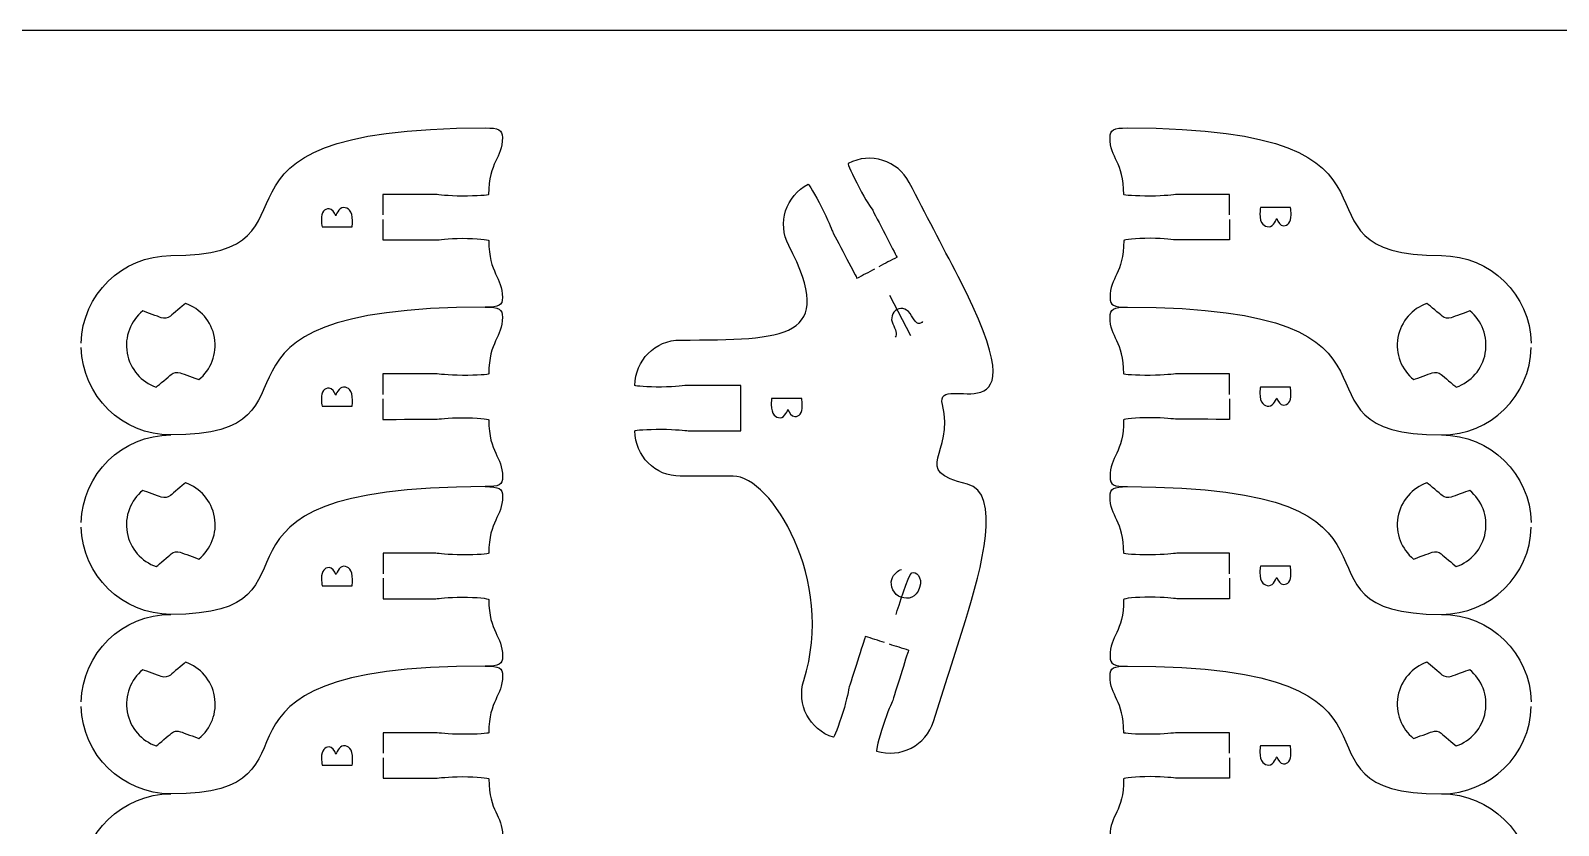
# Model space of a CAD drawing. Extents: x 0 to 300, y 0 to 300.
# Drawn here: x 98.7 to 199.8, y 247.5 to 300.1 of the extents above; entities that cross this region are included whole.
import ezdxf

# ---------------------------------------------------------------- set-up
doc = ezdxf.new("R2010")
doc.units = 0
doc.header["$MEASUREMENT"] = 0
doc.layers.add('DEFAULT', color=7, linetype='CONTINUOUS')

msp = doc.modelspace()

# ---------------------------------------------------------------- linework, layer by layer
at = {"layer": 'DEFAULT', "color": 1}
msp.add_lwpolyline([(294.85, 300.1), (5.15, 300.1)], dxfattribs=at)
at = {"layer": 'DEFAULT', "color": 250}
msp.add_lwpolyline([(155.51, 282.59), (156.9, 279.93)], dxfattribs=at)
at = {"layer": 'DEFAULT', "color": 1}
for points, knots in [([(102.03, 279.43), (102.1, 282.63), (104.74, 285.21), (107.96, 285.21), (119.38, 285.22), (107.48, 293.66), (128.75, 293.66), (129.67, 293.66), (129.9, 293.54), (129.9, 293.02), (129.9, 291.63), (128.99, 291.46), (128.99, 289.25), (128.99, 289.2), (128.21, 289.15), (127.25, 289.15), (126.27, 289.15), (125.67, 289.25), (125.49, 289.25), (124.33, 289.25), (123.16, 289.25), (121.99, 289.25), (121.99, 288.8), (121.99, 288.35), (121.99, 287.9)], [0, 0, 0, 0, 1, 1, 1, 2, 2, 2, 3, 3, 3, 4, 4, 4, 5, 5, 5, 6, 6, 6, 15.93, 15.93, 15.93, 19.76, 19.76, 19.76, 19.76]), ([(178.01, 287.9), (178.01, 288.35), (178.01, 288.8), (178.01, 289.25), (176.84, 289.25), (175.68, 289.25), (174.51, 289.25), (174.33, 289.25), (173.73, 289.15), (172.76, 289.15), (171.79, 289.15), (171.01, 289.2), (171.01, 289.25), (171.01, 291.46), (170.1, 291.63), (170.1, 293.02), (170.1, 293.54), (170.33, 293.66), (171.25, 293.66), (192.52, 293.66), (180.62, 285.22), (192.04, 285.21), (195.26, 285.21), (197.89, 282.63), (197.97, 279.43)], [0, 0, 0, 0, 3.83, 3.83, 3.83, 13.75, 13.75, 13.75, 14.75, 14.75, 14.75, 15.75, 15.75, 15.75, 16.75, 16.75, 16.75, 17.75, 17.75, 17.75, 18.75, 18.75, 18.75, 19.75, 19.75, 19.75, 19.75]), ([(155.48, 259.53), (155.91, 259.39), (156.34, 259.26), (156.77, 259.12), (156.77, 259.12), (155.98, 256.62), (155.72, 255.78), (155.66, 255.62), (155.38, 255.07), (155.09, 254.14), (154.8, 253.22), (154.6, 252.46), (154.66, 252.44), (156.24, 251.94), (157.93, 252.82), (158.42, 254.4), (159.13, 256.62), (159.83, 258.85), (160.53, 261.07), (161.62, 264.53), (162.92, 269.57), (160.67, 270.1), (156.78, 271.02), (159.88, 272.03), (159.01, 275.36), (158.38, 277.83), (166.07, 272.27), (160.05, 283.83), (158.98, 285.9), (157.9, 287.97), (156.82, 290.04), (156.06, 291.51), (154.25, 292.08), (152.78, 291.31), (152.73, 291.29), (153.05, 290.57), (153.5, 289.72), (153.94, 288.86), (154.31, 288.36), (154.4, 288.21), (154.8, 287.43), (156.01, 285.1), (156.01, 285.1), (155.61, 284.9), (155.21, 284.69), (154.81, 284.48)], [0, 0, 0, 0, 3.835464, 3.835464, 3.835464, 4.835464, 4.835464, 4.835464, 5.835464, 5.835464, 5.835464, 6.835464, 6.835464, 6.835464, 7.835464, 7.835464, 7.835464, 27.681176, 27.681176, 27.681176, 28.681176, 28.681176, 28.681176, 29.681176, 29.681176, 29.681176, 30.681176, 30.681176, 30.681176, 50.51945, 50.51945, 50.51945, 51.51945, 51.51945, 51.51945, 52.51945, 52.51945, 52.51945, 53.51945, 53.51945, 53.51945, 54.51945, 54.51945, 54.51945, 58.348962, 58.348962, 58.348962, 58.348962]), ([(155.19, 259.62), (154.76, 259.75), (154.33, 259.89), (153.91, 260.02), (153.91, 260.02), (153.12, 257.52), (152.85, 256.69), (152.8, 256.52), (152.72, 255.91), (152.42, 254.99), (152.13, 254.07), (151.85, 253.33), (151.8, 253.35), (150.22, 253.85), (149.34, 255.53), (149.84, 257.11), (151.95, 263.79), (147.66, 270.62), (145.17, 270.63), (144.01, 270.62), (142.84, 270.62), (141.67, 270.62), (140.01, 270.62), (138.67, 271.96), (138.67, 273.62), (138.67, 273.68), (139.46, 273.73), (140.42, 273.73), (141.39, 273.73), (142, 273.63), (142.18, 273.63), (143.05, 273.63), (145.67, 273.63), (145.67, 273.63), (145.67, 274.63), (145.67, 275.63), (145.67, 276.63), (145.67, 276.63), (143.05, 276.63), (142.17, 276.63), (142, 276.63), (141.39, 276.52), (140.42, 276.52), (139.48, 276.52), (138.71, 276.57), (138.67, 276.63), (138.67, 278.28), (140.01, 279.62), (141.67, 279.63), (148.67, 279.63), (152.07, 279.68), (148.84, 285.89), (148.07, 287.36), (148.65, 289.17), (150.12, 289.93), (150.17, 289.96), (150.57, 289.28), (151.02, 288.42), (151.46, 287.57), (151.65, 286.98), (151.73, 286.82), (152.14, 286.05), (153.35, 283.72), (153.35, 283.72), (153.75, 283.93), (154.15, 284.13), (154.55, 284.34)], [0, 0, 0, 0, 3.826526, 3.826526, 3.826526, 4.826526, 4.826526, 4.826526, 5.826526, 5.826526, 5.826526, 6.826526, 6.826526, 6.826526, 7.826526, 7.826526, 7.826526, 8.826526, 8.826526, 8.826526, 18.749532, 18.749532, 18.749532, 19.749532, 19.749532, 19.749532, 20.749532, 20.749532, 20.749532, 21.749532, 21.749532, 21.749532, 22.749532, 22.749532, 22.749532, 31.256532, 31.256532, 31.256532, 32.256532, 32.256532, 32.256532, 33.256532, 33.256532, 33.256532, 34.26673, 34.26673, 34.26673, 35.26673, 35.26673, 35.26673, 36.26673, 36.26673, 36.26673, 37.26673, 37.26673, 37.26673, 38.26673, 38.26673, 38.26673, 39.26673, 39.26673, 39.26673, 40.26673, 40.26673, 40.26673, 44.105577, 44.105577, 44.105577, 44.105577]), ([(121.99, 287.6), (121.99, 287.15), (121.99, 286.7), (121.99, 286.25), (121.99, 286.25), (124.61, 286.25), (125.49, 286.25), (125.67, 286.25), (126.28, 286.35), (127.25, 286.36), (128.21, 286.35), (128.98, 286.27), (129, 286.21), (129, 284), (129.9, 283.83), (129.9, 282.44), (129.9, 281.92), (129.68, 281.8), (128.76, 281.8), (107.48, 281.8), (119.39, 273.35), (107.96, 273.35), (104.74, 273.34), (102.11, 275.93), (102.03, 279.13)], [0, 0, 0, 0, 3.83, 3.83, 3.83, 4.83, 4.83, 4.83, 5.83, 5.83, 5.83, 6.83, 6.83, 6.83, 7.83, 7.83, 7.83, 8.83, 8.83, 8.83, 9.83, 9.83, 9.83, 10.83, 10.83, 10.83, 10.83]), ([(178.01, 287.6), (178.01, 287.15), (178.01, 286.7), (178.01, 286.25), (178.01, 286.25), (175.38, 286.25), (174.51, 286.25), (174.33, 286.25), (173.72, 286.35), (172.76, 286.36), (171.8, 286.35), (171.02, 286.27), (171.01, 286.21), (171.01, 284), (170.1, 283.83), (170.1, 282.44), (170.1, 281.92), (170.32, 281.8), (171.25, 281.8), (192.52, 281.8), (180.62, 273.35), (192.04, 273.35), (195.26, 273.34), (197.89, 275.93), (197.97, 279.13)], [0, 0, 0, 0, 3.83, 3.83, 3.83, 4.83, 4.83, 4.83, 5.83, 5.83, 5.83, 6.83, 6.83, 6.83, 7.83, 7.83, 7.83, 8.83, 8.83, 8.83, 9.83, 9.83, 9.83, 10.83, 10.83, 10.83, 10.83]), ([(109.81, 277.01), (109.54, 277.11), (108.83, 277.37), (108.59, 277.46), (108.39, 277.53), (108.16, 277.49), (107.99, 277.35), (107.8, 277.18), (107.21, 276.7), (106.99, 276.51), (106.02, 276.85), (105.26, 277.69), (105.07, 278.77), (104.88, 279.85), (105.31, 280.9), (106.1, 281.55), (106.37, 281.45), (107.09, 281.2), (107.33, 281.1), (107.53, 281.03), (107.76, 281.07), (107.93, 281.21), (108.12, 281.38), (108.7, 281.86), (108.93, 282.05), (109.9, 281.71), (110.66, 280.87), (110.85, 279.79), (111.04, 278.71), (110.61, 277.66), (109.81, 277.01)], [1, 1, 1, 1, 2, 2, 2, 3, 3, 3, 4, 4, 4, 5, 5, 5, 6, 6, 6, 7, 7, 7, 8, 8, 8, 9, 9, 9, 10, 10, 10, 11, 11, 11, 11]), ([(189.15, 279.79), (189.34, 280.87), (190.1, 281.71), (191.07, 282.05), (191.3, 281.86), (191.88, 281.38), (192.07, 281.21), (192.24, 281.07), (192.47, 281.03), (192.67, 281.1), (192.91, 281.2), (193.63, 281.45), (193.91, 281.55), (194.7, 280.9), (195.12, 279.85), (194.93, 278.77), (194.74, 277.69), (193.98, 276.85), (193.01, 276.51), (192.79, 276.7), (192.21, 277.18), (192.01, 277.35), (191.85, 277.49), (191.62, 277.53), (191.41, 277.46), (191.17, 277.37), (190.47, 277.11), (190.19, 277.01), (189.39, 277.66), (188.96, 278.71), (189.15, 279.79)], [1, 1, 1, 1, 2, 2, 2, 3, 3, 3, 4, 4, 4, 5, 5, 5, 6, 6, 6, 7, 7, 7, 8, 8, 8, 9, 9, 9, 10, 10, 10, 11, 11, 11, 11]), ([(128.76, 281.8), (129.68, 281.8), (129.9, 281.67), (129.9, 281.15), (129.9, 279.76), (129, 279.6), (129, 277.39), (129, 277.33), (128.22, 277.29), (127.25, 277.29), (126.28, 277.29), (125.67, 277.39), (125.5, 277.39), (124.33, 277.39), (123.16, 277.39), (121.99, 277.39), (121.99, 276.94), (121.99, 276.48), (121.99, 276.03)], [0, 0, 0, 0, 1, 1, 1, 2, 2, 2, 3, 3, 3, 4, 4, 4, 13.93, 13.93, 13.93, 17.76, 17.76, 17.76, 17.76]), ([(178, 276.03), (178, 276.48), (178, 276.94), (178, 277.39), (176.84, 277.39), (175.67, 277.39), (174.51, 277.39), (174.33, 277.39), (173.73, 277.29), (172.75, 277.29), (171.79, 277.29), (171.01, 277.33), (171.01, 277.39), (171.01, 279.6), (170.1, 279.76), (170.1, 281.15), (170.1, 281.67), (170.32, 281.8), (171.25, 281.8)], [0, 0, 0, 0, 3.83, 3.83, 3.83, 13.75, 13.75, 13.75, 14.75, 14.75, 14.75, 15.75, 15.75, 15.75, 16.75, 16.75, 16.75, 17.75, 17.75, 17.75, 17.75]), ([(121.99, 275.73), (121.99, 275.28), (121.99, 274.83), (121.99, 274.38), (121.99, 274.38), (124.62, 274.39), (125.5, 274.39), (125.67, 274.39), (126.28, 274.49), (127.25, 274.49), (128.21, 274.49), (128.99, 274.4), (129, 274.34), (129, 272.13), (129.91, 271.97), (129.91, 270.57), (129.91, 270.05), (129.68, 269.93), (128.76, 269.93), (107.49, 269.93), (119.39, 261.48), (107.96, 261.48), (104.74, 261.48), (102.11, 264.06), (102.03, 267.26)], [0, 0, 0, 0, 3.83, 3.83, 3.83, 4.83, 4.83, 4.83, 5.83, 5.83, 5.83, 6.83, 6.83, 6.83, 7.83, 7.83, 7.83, 8.83, 8.83, 8.83, 9.83, 9.83, 9.83, 10.83, 10.83, 10.83, 10.83]), ([(178, 275.73), (178, 275.28), (178, 274.83), (178, 274.38), (178, 274.38), (175.38, 274.39), (174.51, 274.39), (174.33, 274.39), (173.72, 274.49), (172.75, 274.49), (171.79, 274.49), (171.01, 274.4), (171, 274.34), (171, 272.13), (170.1, 271.97), (170.1, 270.57), (170.1, 270.05), (170.32, 269.93), (171.24, 269.93), (192.51, 269.93), (180.61, 261.48), (192.03, 261.48), (195.26, 261.48), (197.89, 264.06), (197.97, 267.26)], [0, 0, 0, 0, 3.83, 3.83, 3.83, 4.83, 4.83, 4.83, 5.83, 5.83, 5.83, 6.83, 6.83, 6.83, 7.83, 7.83, 7.83, 8.83, 8.83, 8.83, 9.83, 9.83, 9.83, 10.83, 10.83, 10.83, 10.83]), ([(109.82, 265.14), (109.54, 265.24), (108.83, 265.5), (108.59, 265.59), (108.39, 265.66), (108.16, 265.62), (107.99, 265.48), (107.8, 265.32), (107.22, 264.83), (107, 264.64), (106.03, 264.98), (105.26, 265.82), (105.07, 266.9), (104.88, 267.98), (105.31, 269.04), (106.1, 269.68), (106.37, 269.59), (107.09, 269.33), (107.33, 269.24), (107.54, 269.17), (107.76, 269.2), (107.93, 269.34), (108.12, 269.51), (108.71, 269.99), (108.93, 270.19), (109.9, 269.84), (110.66, 269), (110.85, 267.92), (111.05, 266.84), (110.61, 265.79), (109.82, 265.14)], [1, 1, 1, 1, 2, 2, 2, 3, 3, 3, 4, 4, 4, 5, 5, 5, 6, 6, 6, 7, 7, 7, 8, 8, 8, 9, 9, 9, 10, 10, 10, 11, 11, 11, 11]), ([(128.76, 269.93), (129.68, 269.93), (129.91, 269.8), (129.91, 269.29), (129.91, 267.89), (129, 267.73), (129, 265.52), (129, 265.47), (128.22, 265.42), (127.25, 265.42), (126.28, 265.42), (125.68, 265.52), (125.5, 265.52), (124.33, 265.52), (123.16, 265.52), (122, 265.52), (122, 265.07), (122, 264.62), (122, 264.17)], [0, 0, 0, 0, 1, 1, 1, 2, 2, 2, 3, 3, 3, 4, 4, 4, 13.93, 13.93, 13.93, 17.76, 17.76, 17.76, 17.76]), ([(178, 264.17), (178, 264.62), (178, 265.07), (178, 265.52), (176.84, 265.52), (175.67, 265.52), (174.51, 265.52), (174.33, 265.52), (173.73, 265.42), (172.75, 265.42), (171.79, 265.42), (171.01, 265.47), (171.01, 265.52), (171.01, 267.73), (170.1, 267.89), (170.1, 269.29), (170.1, 269.8), (170.32, 269.93), (171.25, 269.93)], [0, 0, 0, 0, 3.83, 3.83, 3.83, 13.75, 13.75, 13.75, 14.75, 14.75, 14.75, 15.75, 15.75, 15.75, 16.75, 16.75, 16.75, 17.75, 17.75, 17.75, 17.75]), ([(189.15, 267.92), (189.34, 269), (190.1, 269.84), (191.07, 270.19), (191.3, 269.99), (191.88, 269.51), (192.07, 269.34), (192.24, 269.2), (192.47, 269.17), (192.67, 269.24), (192.91, 269.33), (193.63, 269.59), (193.9, 269.68), (194.69, 269.04), (195.12, 267.98), (194.93, 266.9), (194.74, 265.82), (193.98, 264.98), (193.01, 264.64), (192.78, 264.83), (192.2, 265.32), (192.01, 265.48), (191.84, 265.62), (191.61, 265.66), (191.41, 265.59), (191.17, 265.5), (190.46, 265.24), (190.18, 265.14), (189.39, 265.79), (188.96, 266.84), (189.15, 267.92)], [1, 1, 1, 1, 2, 2, 2, 3, 3, 3, 4, 4, 4, 5, 5, 5, 6, 6, 6, 7, 7, 7, 8, 8, 8, 9, 9, 9, 10, 10, 10, 11, 11, 11, 11]), ([(122, 263.87), (122, 263.42), (122, 262.97), (122, 262.52), (122, 262.52), (124.62, 262.52), (125.5, 262.52), (125.68, 262.52), (126.28, 262.62), (127.25, 262.62), (128.21, 262.62), (128.99, 262.53), (129, 262.47), (129, 260.26), (129.91, 260.1), (129.91, 258.71), (129.91, 258.18), (129.68, 258.06), (128.76, 258.06), (107.49, 258.06), (119.39, 249.61), (107.97, 249.61), (104.75, 249.61), (102.11, 252.19), (102.03, 255.39)], [0, 0, 0, 0, 3.83, 3.83, 3.83, 4.83, 4.83, 4.83, 5.83, 5.83, 5.83, 6.83, 6.83, 6.83, 7.83, 7.83, 7.83, 8.83, 8.83, 8.83, 9.83, 9.83, 9.83, 10.83, 10.83, 10.83, 10.83]), ([(178, 263.87), (178, 263.42), (178, 262.97), (178, 262.52), (178, 262.52), (175.38, 262.52), (174.51, 262.52), (174.33, 262.52), (173.72, 262.62), (172.75, 262.62), (171.79, 262.62), (171.01, 262.53), (171, 262.47), (171, 260.26), (170.1, 260.1), (170.1, 258.71), (170.1, 258.18), (170.32, 258.06), (171.24, 258.06), (192.51, 258.06), (180.61, 249.61), (192.03, 249.61), (195.26, 249.61), (197.89, 252.19), (197.97, 255.39)], [0, 0, 0, 0, 3.83, 3.83, 3.83, 4.83, 4.83, 4.83, 5.83, 5.83, 5.83, 6.83, 6.83, 6.83, 7.83, 7.83, 7.83, 8.83, 8.83, 8.83, 9.83, 9.83, 9.83, 10.83, 10.83, 10.83, 10.83]), ([(109.82, 253.27), (109.54, 253.38), (108.84, 253.63), (108.6, 253.72), (108.39, 253.8), (108.16, 253.75), (108, 253.62), (107.8, 253.45), (107.22, 252.96), (107, 252.78), (106.03, 253.11), (105.27, 253.95), (105.08, 255.04), (104.89, 256.12), (105.31, 257.17), (106.1, 257.82), (106.37, 257.72), (107.09, 257.46), (107.33, 257.37), (107.54, 257.3), (107.77, 257.34), (107.93, 257.47), (108.13, 257.64), (108.71, 258.13), (108.94, 258.32), (109.91, 257.98), (110.66, 257.14), (110.85, 256.06), (111.05, 254.97), (110.62, 253.92), (109.82, 253.27)], [1, 1, 1, 1, 2, 2, 2, 3, 3, 3, 4, 4, 4, 5, 5, 5, 6, 6, 6, 7, 7, 7, 8, 8, 8, 9, 9, 9, 10, 10, 10, 11, 11, 11, 11]), ([(128.76, 258.06), (129.68, 258.06), (129.91, 257.94), (129.91, 257.42), (129.91, 256.02), (129, 255.86), (129, 253.65), (129, 253.6), (128.22, 253.55), (127.26, 253.55), (126.28, 253.55), (125.68, 253.65), (125.5, 253.65), (124.34, 253.65), (123.17, 253.65), (122, 253.65), (122, 253.2), (122, 252.75), (122, 252.3)], [0, 0, 0, 0, 1, 1, 1, 2, 2, 2, 3, 3, 3, 4, 4, 4, 13.93, 13.93, 13.93, 17.76, 17.76, 17.76, 17.76]), ([(178, 252.3), (178, 252.75), (178, 253.2), (178, 253.65), (176.84, 253.65), (175.67, 253.65), (174.51, 253.65), (174.33, 253.65), (173.73, 253.55), (172.75, 253.55), (171.79, 253.55), (171.01, 253.6), (171.01, 253.65), (171.01, 255.86), (170.1, 256.02), (170.1, 257.42), (170.1, 257.94), (170.32, 258.06), (171.25, 258.06)], [0, 0, 0, 0, 3.83, 3.83, 3.83, 13.75, 13.75, 13.75, 14.75, 14.75, 14.75, 15.75, 15.75, 15.75, 16.75, 16.75, 16.75, 17.75, 17.75, 17.75, 17.75]), ([(189.15, 256.06), (189.34, 257.14), (190.1, 257.98), (191.07, 258.32), (191.3, 258.13), (191.88, 257.64), (192.07, 257.47), (192.24, 257.34), (192.47, 257.3), (192.67, 257.37), (192.91, 257.46), (193.63, 257.72), (193.9, 257.82), (194.69, 257.17), (195.12, 256.12), (194.93, 255.04), (194.74, 253.95), (193.98, 253.11), (193.01, 252.78), (192.78, 252.96), (192.2, 253.45), (192.01, 253.62), (191.84, 253.75), (191.61, 253.8), (191.41, 253.72), (191.17, 253.63), (190.46, 253.38), (190.18, 253.27), (189.39, 253.92), (188.96, 254.97), (189.15, 256.06)], [1, 1, 1, 1, 2, 2, 2, 3, 3, 3, 4, 4, 4, 5, 5, 5, 6, 6, 6, 7, 7, 7, 8, 8, 8, 9, 9, 9, 10, 10, 10, 11, 11, 11, 11]), ([(122, 252), (122, 251.55), (122, 251.1), (122, 250.65), (122, 250.65), (124.63, 250.65), (125.5, 250.65), (125.68, 250.65), (126.29, 250.75), (127.26, 250.75), (128.22, 250.75), (128.99, 250.66), (129.01, 250.6), (129.01, 248.39), (129.91, 248.23), (129.91, 246.84), (129.91, 246.32), (129.69, 246.19), (128.77, 246.19), (107.49, 246.19), (119.4, 237.75), (107.97, 237.74), (104.75, 237.74), (102.12, 240.32), (102.04, 243.53)], [0, 0, 0, 0, 3.83, 3.83, 3.83, 4.83, 4.83, 4.83, 5.83, 5.83, 5.83, 6.83, 6.83, 6.83, 7.83, 7.83, 7.83, 8.83, 8.83, 8.83, 9.83, 9.83, 9.83, 10.83, 10.83, 10.83, 10.83]), ([(178, 252), (178, 251.55), (178, 251.1), (178, 250.65), (178, 250.65), (175.38, 250.65), (174.51, 250.65), (174.33, 250.65), (173.72, 250.75), (172.75, 250.75), (171.79, 250.75), (171.01, 250.66), (171, 250.6), (171, 248.39), (170.1, 248.23), (170.1, 246.84), (170.1, 246.32), (170.32, 246.19), (171.24, 246.19), (192.51, 246.19), (180.61, 237.75), (192.03, 237.74), (195.26, 237.74), (197.89, 240.32), (197.97, 243.53)], [0, 0, 0, 0, 3.83, 3.83, 3.83, 4.83, 4.83, 4.83, 5.83, 5.83, 5.83, 6.83, 6.83, 6.83, 7.83, 7.83, 7.83, 8.83, 8.83, 8.83, 9.83, 9.83, 9.83, 10.83, 10.83, 10.83, 10.83])]:
    msp.add_open_spline(points, degree=3, knots=knots, dxfattribs=at)
at = {"layer": 'DEFAULT', "color": 250}
for points, knots in [([(117.97, 287.12), (117.94, 287.23), (117.92, 287.41), (117.92, 287.59), (117.92, 287.85), (117.97, 288.02), (118.07, 288.15), (118.15, 288.25), (118.27, 288.31), (118.43, 288.31), (118.62, 288.31), (118.79, 288.06), (118.87, 287.85), (118.87, 287.85), (119.08, 288.39), (119.38, 288.39), (119.56, 288.39), (119.69, 288.32), (119.79, 288.22), (119.92, 288.08), (119.98, 287.85), (119.98, 287.52), (119.98, 287.34), (119.97, 287.2), (119.95, 287.12), (119.29, 287.12), (118.63, 287.12), (117.97, 287.12)], [5.635, 5.635, 5.635, 5.635, 6.635, 6.635, 6.635, 7.635, 7.635, 7.635, 8.635, 8.635, 8.635, 9.635, 9.635, 9.635, 10.635, 10.635, 10.635, 11.635, 11.635, 11.635, 12.635, 12.635, 12.635, 13.635, 13.635, 13.635, 19.27, 19.27, 19.27, 19.27]), ([(182.04, 288.39), (182.06, 288.28), (182.08, 288.1), (182.08, 287.91), (182.08, 287.65), (182.03, 287.48), (181.93, 287.36), (181.85, 287.25), (181.73, 287.19), (181.57, 287.19), (181.38, 287.19), (181.21, 287.45), (181.13, 287.66), (181.13, 287.66), (180.92, 287.12), (180.62, 287.12), (180.44, 287.12), (180.31, 287.19), (180.21, 287.29), (180.08, 287.43), (180.02, 287.66), (180.02, 287.99), (180.02, 288.17), (180.04, 288.3), (180.05, 288.39), (180.71, 288.39), (181.37, 288.39), (182.04, 288.39)], [5.635, 5.635, 5.635, 5.635, 6.635, 6.635, 6.635, 7.635, 7.635, 7.635, 8.635, 8.635, 8.635, 9.635, 9.635, 9.635, 10.635, 10.635, 10.635, 11.635, 11.635, 11.635, 12.635, 12.635, 12.635, 13.635, 13.635, 13.635, 19.27, 19.27, 19.27, 19.27]), ([(157.7, 280.86), (157.55, 280.68), (157.32, 280.56), (156.96, 281.24), (156.74, 281.68), (156.32, 281.81), (156.01, 281.65), (155.69, 281.48), (155.55, 281.04), (155.73, 280.7), (155.9, 280.36), (156.06, 279.98), (155.89, 279.81)], [0, 0, 0, 0, 1, 1, 1, 2, 2, 2, 3, 3, 3, 4, 4, 4, 4]), ([(117.97, 275.25), (117.94, 275.36), (117.93, 275.54), (117.93, 275.73), (117.93, 275.99), (117.97, 276.15), (118.07, 276.28), (118.15, 276.38), (118.27, 276.45), (118.43, 276.45), (118.63, 276.45), (118.8, 276.19), (118.87, 275.98), (118.87, 275.98), (119.09, 276.52), (119.39, 276.52), (119.56, 276.52), (119.69, 276.45), (119.79, 276.35), (119.92, 276.21), (119.98, 275.98), (119.98, 275.65), (119.98, 275.47), (119.97, 275.34), (119.96, 275.25), (119.29, 275.25), (118.63, 275.25), (117.97, 275.25)], [5.635, 5.635, 5.635, 5.635, 6.635, 6.635, 6.635, 7.635, 7.635, 7.635, 8.635, 8.635, 8.635, 9.635, 9.635, 9.635, 10.635, 10.635, 10.635, 11.635, 11.635, 11.635, 12.635, 12.635, 12.635, 13.635, 13.635, 13.635, 19.27, 19.27, 19.27, 19.27]), ([(182.03, 276.52), (182.06, 276.41), (182.07, 276.23), (182.07, 276.05), (182.07, 275.79), (182.03, 275.62), (181.93, 275.49), (181.85, 275.39), (181.73, 275.32), (181.57, 275.32), (181.38, 275.32), (181.21, 275.58), (181.13, 275.79), (181.13, 275.79), (180.91, 275.25), (180.61, 275.25), (180.44, 275.25), (180.31, 275.32), (180.21, 275.42), (180.08, 275.56), (180.02, 275.79), (180.02, 276.12), (180.02, 276.3), (180.03, 276.44), (180.05, 276.52), (180.71, 276.52), (181.37, 276.52), (182.03, 276.52)], [5.635, 5.635, 5.635, 5.635, 6.635, 6.635, 6.635, 7.635, 7.635, 7.635, 8.635, 8.635, 8.635, 9.635, 9.635, 9.635, 10.635, 10.635, 10.635, 11.635, 11.635, 11.635, 12.635, 12.635, 12.635, 13.635, 13.635, 13.635, 19.27, 19.27, 19.27, 19.27]), ([(149.7, 275.76), (149.72, 275.65), (149.74, 275.47), (149.74, 275.29), (149.74, 275.03), (149.7, 274.86), (149.59, 274.73), (149.52, 274.63), (149.4, 274.57), (149.24, 274.57), (149.04, 274.57), (148.87, 274.82), (148.79, 275.04), (148.79, 275.04), (148.58, 274.49), (148.28, 274.49), (148.11, 274.49), (147.97, 274.56), (147.88, 274.66), (147.75, 274.8), (147.69, 275.03), (147.69, 275.36), (147.69, 275.54), (147.7, 275.68), (147.71, 275.76), (148.37, 275.76), (149.04, 275.76), (149.7, 275.76)], [5.635, 5.635, 5.635, 5.635, 6.635, 6.635, 6.635, 7.635, 7.635, 7.635, 8.635, 8.635, 8.635, 9.635, 9.635, 9.635, 10.635, 10.635, 10.635, 11.635, 11.635, 11.635, 12.635, 12.635, 12.635, 13.635, 13.635, 13.635, 19.27, 19.27, 19.27, 19.27]), ([(117.97, 263.38), (117.95, 263.49), (117.93, 263.67), (117.93, 263.86), (117.93, 264.12), (117.97, 264.29), (118.08, 264.41), (118.16, 264.52), (118.27, 264.58), (118.43, 264.58), (118.63, 264.58), (118.8, 264.32), (118.88, 264.11), (118.88, 264.11), (119.09, 264.66), (119.39, 264.66), (119.56, 264.66), (119.7, 264.59), (119.8, 264.48), (119.92, 264.34), (119.98, 264.12), (119.98, 263.79), (119.98, 263.61), (119.97, 263.47), (119.96, 263.38), (119.3, 263.38), (118.63, 263.38), (117.97, 263.38)], [5.635, 5.635, 5.635, 5.635, 6.635, 6.635, 6.635, 7.635, 7.635, 7.635, 8.635, 8.635, 8.635, 9.635, 9.635, 9.635, 10.635, 10.635, 10.635, 11.635, 11.635, 11.635, 12.635, 12.635, 12.635, 13.635, 13.635, 13.635, 19.27, 19.27, 19.27, 19.27]), ([(155.95, 261.48), (156.1, 261.95), (156.75, 264.1), (156.99, 264.22), (157.23, 264.35), (157.73, 263.96), (157.5, 263.25), (157.28, 262.55), (156.74, 262.46), (156.27, 262.61), (155.8, 262.76), (155.53, 263.4), (155.66, 263.79), (155.78, 264.17), (156.08, 264.39), (156.3, 264.45)], [0, 0, 0, 0, 1, 1, 1, 2, 2, 2, 3, 3, 3, 4, 4, 4, 5, 5, 5, 5]), ([(182.03, 264.66), (182.06, 264.54), (182.07, 264.36), (182.07, 264.18), (182.07, 263.92), (182.03, 263.75), (181.93, 263.62), (181.85, 263.52), (181.73, 263.46), (181.57, 263.46), (181.38, 263.46), (181.21, 263.71), (181.13, 263.93), (181.13, 263.93), (180.91, 263.38), (180.61, 263.38), (180.44, 263.38), (180.31, 263.45), (180.21, 263.55), (180.08, 263.69), (180.02, 263.92), (180.02, 264.25), (180.02, 264.43), (180.03, 264.57), (180.05, 264.66), (180.71, 264.66), (181.37, 264.66), (182.03, 264.66)], [5.635, 5.635, 5.635, 5.635, 6.635, 6.635, 6.635, 7.635, 7.635, 7.635, 8.635, 8.635, 8.635, 9.635, 9.635, 9.635, 10.635, 10.635, 10.635, 11.635, 11.635, 11.635, 12.635, 12.635, 12.635, 13.635, 13.635, 13.635, 19.27, 19.27, 19.27, 19.27]), ([(117.98, 251.51), (117.95, 251.63), (117.93, 251.81), (117.93, 251.99), (117.93, 252.25), (117.98, 252.42), (118.08, 252.55), (118.16, 252.65), (118.28, 252.71), (118.44, 252.71), (118.63, 252.71), (118.8, 252.46), (118.88, 252.24), (118.88, 252.24), (119.09, 252.79), (119.39, 252.79), (119.57, 252.79), (119.7, 252.72), (119.8, 252.62), (119.93, 252.48), (119.99, 252.25), (119.99, 251.92), (119.99, 251.74), (119.98, 251.6), (119.96, 251.51), (119.3, 251.51), (118.64, 251.51), (117.98, 251.51)], [5.635, 5.635, 5.635, 5.635, 6.635, 6.635, 6.635, 7.635, 7.635, 7.635, 8.635, 8.635, 8.635, 9.635, 9.635, 9.635, 10.635, 10.635, 10.635, 11.635, 11.635, 11.635, 12.635, 12.635, 12.635, 13.635, 13.635, 13.635, 19.27, 19.27, 19.27, 19.27]), ([(182.03, 252.79), (182.06, 252.67), (182.07, 252.49), (182.07, 252.31), (182.07, 252.05), (182.03, 251.88), (181.93, 251.76), (181.85, 251.65), (181.73, 251.59), (181.57, 251.59), (181.38, 251.59), (181.21, 251.85), (181.13, 252.06), (181.13, 252.06), (180.91, 251.51), (180.61, 251.51), (180.44, 251.51), (180.31, 251.58), (180.21, 251.68), (180.08, 251.83), (180.02, 252.05), (180.02, 252.38), (180.02, 252.56), (180.03, 252.7), (180.05, 252.79), (180.71, 252.79), (181.37, 252.79), (182.03, 252.79)], [5.635, 5.635, 5.635, 5.635, 6.635, 6.635, 6.635, 7.635, 7.635, 7.635, 8.635, 8.635, 8.635, 9.635, 9.635, 9.635, 10.635, 10.635, 10.635, 11.635, 11.635, 11.635, 12.635, 12.635, 12.635, 13.635, 13.635, 13.635, 19.27, 19.27, 19.27, 19.27])]:
    msp.add_open_spline(points, degree=3, knots=knots, dxfattribs=at)
at = {"layer": 'DEFAULT', "color": 1}
for points in [[(102.03, 267.56), (102.11, 270.76), (104.74, 273.35), (107.96, 273.35)], [(192.04, 273.35), (195.26, 273.35), (197.89, 270.76), (197.97, 267.56)], [(102.03, 255.69), (102.11, 258.9), (104.75, 261.48), (107.97, 261.48)], [(192.04, 261.48), (195.26, 261.48), (197.89, 258.9), (197.97, 255.7)], [(102.04, 243.83), (102.11, 247.03), (104.75, 249.61), (107.97, 249.61)], [(192.04, 249.61), (195.26, 249.61), (197.89, 247.03), (197.97, 243.83)]]:
    msp.add_open_spline(points, degree=3, dxfattribs=at)

doc.saveas('drawing.dxf')
